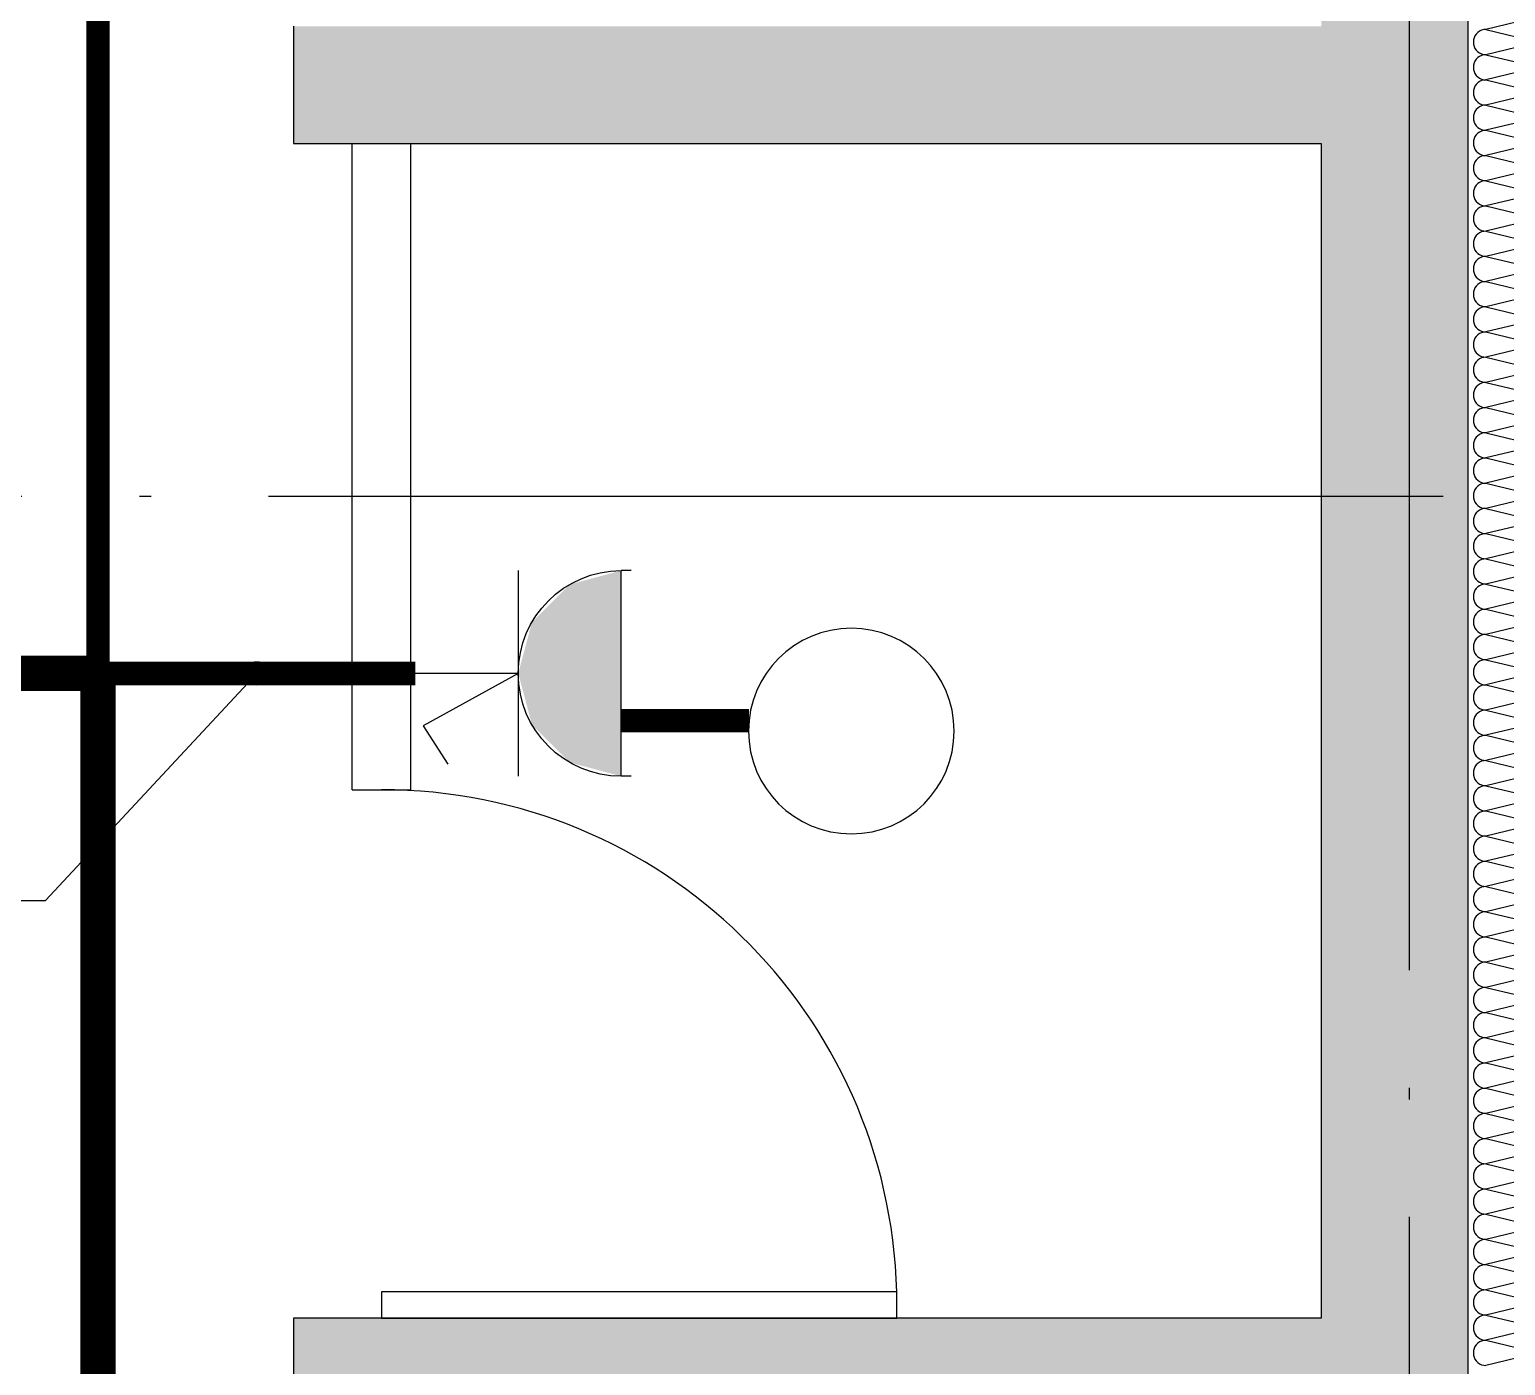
# Model space of a CAD drawing. Extents: x 1129508 to 1196731, y 2982646 to 3009272.
# Drawn here: x 1160469 to 1162982, y 2994033 to 2996308 of the extents above; entities that cross this region are included whole.
import ezdxf
from ezdxf.enums import TextEntityAlignment as Align

# ---------------------------------------------------------------- set-up
doc = ezdxf.new("R2010")
doc.units = 0
doc.header["$LTSCALE"] = 1000
doc.linetypes.add('DOTE', pattern=[2.42, 2, -0.2, 0.02, -0.2])
for name, color, linetype in [('COLUMN', 2, 'Continuous'), ('DIM-照明', 7, 'Continuous'), ('DOTE', 8, 'DOTE'), ('E-LINE', 83, 'Continuous'), ('EQUIP-插座', 3, 'Continuous'), ('EQUIP-照明', 3, 'Continuous'), ('PUB_HATCH', 8, 'Continuous'), ('WALL', 2, 'Continuous'), ('WINDOW', 4, 'Continuous'), ('WIRE-照明', 1, 'Continuous')]:
    doc.layers.add(name, color=color, linetype=linetype)
doc.styles.add('_TEL_DIM', font='SIMPLEX', dxfattribs={"width": 0.8, "height": 3.5, "bigfont": 'HZTXT'})
doc.styles.get("Standard").update_dxf_attribs({"font": 'simplex.shx', "bigfont": 'gbcbig.shx'})

# ---------------------------------------------------------------- blocks, each defined once
blk = doc.blocks.new('$equip$00001147')
blk.add_circle((0, 0), 0.5)
at = {"flags": 9}
blk.add_attdef('A', (0, 0), '', height=0.00002, dxfattribs=at)
blk = doc.blocks.new('$equip_U$00000132(PC-202208021735)')
for p, q in [((-0.5, 1.05), (-0.5, 1)), ((0.5, 1.05), (0.5, 1)), ((-0.5, 1), (0.5, 1)), ((0.5, 0.5), (-0.5, 0.5)), ((0, 0.4995), (-0.2551, 0.0369)), ((0, 0.5), (0, 0)), ((-0.2551, 0.0369), (-0.4414, 0.1579))]:
    blk.add_line(p, q)
blk.add_arc((0, 1), 0.5, 180, 0)
for points in [[(0.433, 0.75), (-0.433, 0.75), (0.5, 1), (-0.5, 1)], [(0.25, 0.567), (-0.25, 0.567), (0.433, 0.75), (-0.433, 0.75)], [(0, 0.5), (0, 0.5), (0.25, 0.567), (-0.25, 0.567)]]:
    blk.add_solid(points)
at = {"color": 7, "style": '_TEL_DIM', "flags": 1}
for tag in ['REMARK', 'A']:
    blk.add_attdef(tag, text='', height=0.0000286, dxfattribs=at).set_placement((0, 0), align=Align.MIDDLE_CENTER)
blk = doc.blocks.new('21325465')
at = {"layer": 'DOTE'}
for p, q in [((6302763.1, 288090.3), (6302763.1, 305116.2)), ((6274200.9, 296157.8), (6331824.5, 296157.8))]:
    blk.add_line(p, q, dxfattribs=at)
blk = doc.blocks.new('SIPIN1-1-1')
at = {"layer": 'PUB_HATCH'}
h = blk.add_hatch(dxfattribs=at)
h.set_pattern_fill('钢筋混凝土', color=256, scale=50, style=0, pattern_type=2)
h.set_pattern_definition([(45, (0, 0), (-88.3883476, 88.3883476), []), (50, (0, 0), (358.63009, -31.376067), [37.5, -412.5]), (355, (0, 0), (-69.375667, 376.096067), [30, -330]), (100.4514, (29.9, -2.6), (289.25469, 344.71977), [31.870095, -350.571056]), (46.1842, (0, 100), (533.620524, -82.75951), [56.25, -618.75]), (96.6356, (44.47, 93.1), (467.33135, 487.05894), [47.80514, -525.8565]), (351.1842, (0, 100), (467.33097, 487.0593), [45, -495]), (21, (50, 75), (298.453526, -201.309445), [37.5, -412.5]), (326, (50, 75), (121.657666, 362.57502), [30, -330]), (71.4514, (74.87, 58.22), (420.111314, 161.26525), [31.870095, -350.571056]), (37.5, (0, 0), (6.0799277, 166.446927), [0, -326, 0, -335, 0, -331.25]), (7.5, (0, 0), (131.534769, 197.205856), [0, -191, 0, -318.5, 0, -126.25]), (-32.5, (-111.5, 0), (266.911218, -11.277436), [0, -125, 0, -390, 0, -517.5]), (-42.5, (-161.5, 0), (291.593085, 50.052491), [0, -162.5, 0, -259, 0, -367.5])])
h.paths.add_polyline_path([(-274422.7, 2626285.8), (-274422.7, 2623736.1), (-278022.7, 2623736.1), (-278022.7, 2627686.1), (-278222.7, 2627686.1), (-278222.7, 2625036.1), (-281022.7, 2625036.1), (-281022.7, 2628486.1), (-279222.7, 2628486.1), (-279222.7, 2628686.1), (-283022.7, 2628686.1), (-283022.7, 2628486.1), (-281222.7, 2628486.1), (-281222.7, 2625036.1), (-284022.7, 2625036.1), (-284022.7, 2627686.1), (-284222.7, 2627686.1), (-284222.7, 2623736.1), (-287822.7, 2623736.1), (-287822.7, 2626285.8), (-288022.7, 2626285.8), (-288022.7, 2623736.1), (-291622.7, 2623736.1), (-291622.7, 2627086.1), (-291822.7, 2627086.1), (-291822.7, 2625036.1), (-294572.7, 2625036.1), (-294572.7, 2628486.1), (-292822.7, 2628486.1), (-292822.7, 2628686.1), (-294572.7, 2628686.1), (-294572.7, 2630686.1), (-292822.7, 2630686.1), (-292822.7, 2630886.1), (-294572.7, 2630886.1), (-294572.7, 2633336.1), (-294122.7, 2633336.1), (-294122.7, 2633586.1), (-294822.7, 2633586.1), (-294822.7, 2624786.1), (-291872.7, 2624786.1), (-291872.7, 2623486.1), (-283972.7, 2623486.1), (-283972.7, 2624786.1), (-278272.7, 2624786.1), (-278272.7, 2623486.1), (-270372.7, 2623486.1), (-270372.7, 2624786.1), (-267422.7, 2624786.1), (-267422.7, 2633586.1), (-268122.7, 2633586.1), (-268122.7, 2633336.1), (-267672.7, 2633336.1), (-267672.7, 2630886.1), (-269422.7, 2630886.1), (-269422.7, 2630686.1), (-267672.7, 2630686.1), (-267672.7, 2628686.1), (-269422.7, 2628686.1), (-269422.7, 2628486.1), (-267672.7, 2628486.1), (-267672.7, 2625036.1), (-270422.7, 2625036.1), (-270422.7, 2627086.1), (-270622.7, 2627086.1), (-270622.7, 2623736.1), (-274222.7, 2623736.1), (-274222.7, 2626285.8)], flags=0)
at = {"layer": 'COLUMN'}
for points in [[(-267422.7, 2624786.1), (-267422.7, 2633586.1)], [(-269422.7, 2630886.1), (-269422.7, 2630686.1)], [(-269422.7, 2630686.1), (-267672.7, 2630686.1)], [(-267672.7, 2630686.1), (-267672.7, 2628686.1)], [(-267672.7, 2628686.1), (-269422.7, 2628686.1)], [(-269422.7, 2628686.1), (-269422.7, 2628486.1)]]:
    blk.add_lwpolyline(points, dxfattribs=at)
at = {"layer": 'E-LINE', "linetype": 'Continuous'}
for points in [[(-267303.2, 2630902), (-267392.4, 2630880.5), (-267303.2, 2630859), (-267392.4, 2630837.6), (-267303.2, 2630816.1), (-267392.4, 2630794.7), (-267303.2, 2630773.2), (-267392.4, 2630751.7), (-267303.2, 2630730.3), (-267392.4, 2630708.8), (-267303.2, 2630687.4), (-267392.4, 2630665.9), (-267303.2, 2630644.4), (-267392.4, 2630623), (-267303.2, 2630601.5), (-267392.4, 2630580.1), (-267303.2, 2630558.6), (-267392.4, 2630537.1), (-267303.2, 2630515.7), (-267392.4, 2630494.2), (-267303.2, 2630472.8), (-267392.4, 2630451.3), (-267303.2, 2630429.9), (-267392.4, 2630408.4), (-267303.2, 2630386.9), (-267392.4, 2630365.5), (-267303.2, 2630344), (-267392.4, 2630322.6), (-267303.2, 2630301.1), (-267392.4, 2630279.6), (-267303.2, 2630258.2), (-267392.4, 2630236.7), (-267303.2, 2630215.3), (-267392.4, 2630193.8), (-267303.2, 2630172.3), (-267392.4, 2630150.9), (-267303.2, 2630129.4), (-267392.4, 2630108), (-267303.2, 2630086.5), (-267392.4, 2630065), (-267303.2, 2630043.6), (-267392.4, 2630022.1), (-267303.2, 2630000.7), (-267392.4, 2629979.2), (-267303.2, 2629957.8), (-267392.4, 2629936.3), (-267303.2, 2629914.8), (-267392.4, 2629893.4), (-267303.2, 2629871.9), (-267392.4, 2629850.5), (-267303.2, 2629829), (-267392.4, 2629807.5), (-267303.2, 2629786.1), (-267392.4, 2629764.6), (-267303.2, 2629743.2), (-267392.4, 2629721.7), (-267303.2, 2629700.2), (-267392.4, 2629678.8), (-267303.2, 2629657.3), (-267392.4, 2629635.9), (-267303.2, 2629614.4), (-267392.4, 2629592.9), (-267303.2, 2629571.5), (-267392.4, 2629550), (-267303.2, 2629528.6), (-267392.4, 2629507.1), (-267303.2, 2629485.6), (-267392.4, 2629464.2), (-267303.2, 2629442.7), (-267392.4, 2629421.3), (-267303.2, 2629399.8), (-267392.4, 2629378.4), (-267303.2, 2629356.9), (-267392.4, 2629335.4), (-267303.2, 2629314), (-267392.4, 2629292.5), (-267303.2, 2629271.1), (-267392.4, 2629249.6), (-267303.2, 2629228.1), (-267392.4, 2629206.7), (-267303.2, 2629185.2), (-267392.4, 2629163.8), (-267303.2, 2629142.3), (-267392.4, 2629120.8), (-267303.2, 2629099.4), (-267392.4, 2629077.9), (-267303.2, 2629056.5), (-267392.4, 2629035), (-267303.2, 2629013.5), (-267392.4, 2628992.1), (-267303.2, 2628970.6), (-267392.4, 2628949.2), (-267303.2, 2628927.7), (-267392.4, 2628906.2), (-267303.2, 2628884.8), (-267392.4, 2628863.3), (-267303.2, 2628841.9), (-267392.4, 2628820.4), (-267303.2, 2628799), (-267392.4, 2628777.5), (-267303.2, 2628756), (-267392.4, 2628734.6), (-267303.2, 2628713.1), (-267392.4, 2628691.7), (-267303.2, 2628670.2), (-267392.4, 2628648.7), (-267303.2, 2628627.3), (-267392.4, 2628605.8)], [(-267392.4, 2630880.5), (-267396.1, 2630880.2), (-267399.7, 2630879.2), (-267403, 2630877.6), (-267406.1, 2630875.5), (-267408.7, 2630872.8), (-267410.9, 2630869.8), (-267412.5, 2630866.4), (-267413.4, 2630862.8), (-267413.7, 2630859), (-267413.4, 2630855.3), (-267412.5, 2630851.7), (-267410.9, 2630848.3), (-267408.7, 2630845.2), (-267406.1, 2630842.6), (-267403, 2630840.5), (-267399.7, 2630838.9), (-267396.1, 2630837.9), (-267392.4, 2630837.6)], [(-267392.4, 2630837.6), (-267396.1, 2630837.3), (-267399.7, 2630836.3), (-267403, 2630834.7), (-267406.1, 2630832.6), (-267408.7, 2630829.9), (-267410.9, 2630826.8), (-267412.5, 2630823.5), (-267413.4, 2630819.8), (-267413.7, 2630816.1), (-267413.4, 2630812.4), (-267412.5, 2630808.8), (-267410.9, 2630805.4), (-267408.7, 2630802.3), (-267406.1, 2630799.7), (-267403, 2630797.5), (-267399.7, 2630796), (-267396.1, 2630795), (-267392.4, 2630794.7)], [(-267392.4, 2630794.7), (-267396.1, 2630794.3), (-267399.7, 2630793.4), (-267403, 2630791.8), (-267406.1, 2630789.6), (-267408.7, 2630787), (-267410.9, 2630783.9), (-267412.5, 2630780.5), (-267413.4, 2630776.9), (-267413.7, 2630773.2), (-267413.4, 2630769.5), (-267412.5, 2630765.9), (-267410.9, 2630762.5), (-267408.7, 2630759.4), (-267406.1, 2630756.8), (-267403, 2630754.6), (-267399.7, 2630753), (-267396.1, 2630752.1), (-267392.4, 2630751.7)], [(-267392.4, 2630751.7), (-267396.1, 2630751.4), (-267399.7, 2630750.4), (-267403, 2630748.9), (-267406.1, 2630746.7), (-267408.7, 2630744.1), (-267410.9, 2630741), (-267412.5, 2630737.6), (-267413.4, 2630734), (-267413.7, 2630730.3), (-267413.4, 2630726.6), (-267412.5, 2630722.9), (-267410.9, 2630719.6), (-267408.7, 2630716.5), (-267406.1, 2630713.8), (-267403, 2630711.7), (-267399.7, 2630710.1), (-267396.1, 2630709.1), (-267392.4, 2630708.8)], [(-267392.4, 2630708.8), (-267396.1, 2630708.5), (-267399.7, 2630707.5), (-267403, 2630705.9), (-267406.1, 2630703.8), (-267408.7, 2630701.2), (-267410.9, 2630698.1), (-267412.5, 2630694.7), (-267413.4, 2630691.1), (-267413.7, 2630687.4), (-267413.4, 2630683.6), (-267412.5, 2630680), (-267410.9, 2630676.6), (-267408.7, 2630673.6), (-267406.1, 2630670.9), (-267403, 2630668.8), (-267399.7, 2630667.2), (-267396.1, 2630666.2), (-267392.4, 2630665.9)], [(-267392.4, 2630665.9), (-267396.1, 2630665.6), (-267399.7, 2630664.6), (-267403, 2630663), (-267406.1, 2630660.9), (-267408.7, 2630658.2), (-267410.9, 2630655.2), (-267412.5, 2630651.8), (-267413.4, 2630648.2), (-267413.7, 2630644.4), (-267413.4, 2630640.7), (-267412.5, 2630637.1), (-267410.9, 2630633.7), (-267408.7, 2630630.7), (-267406.1, 2630628), (-267403, 2630625.9), (-267399.7, 2630624.3), (-267396.1, 2630623.3), (-267392.4, 2630623)], [(-267392.4, 2630623), (-267396.1, 2630622.7), (-267399.7, 2630621.7), (-267403, 2630620.1), (-267406.1, 2630618), (-267408.7, 2630615.3), (-267410.9, 2630612.3), (-267412.5, 2630608.9), (-267413.4, 2630605.3), (-267413.7, 2630601.5), (-267413.4, 2630597.8), (-267412.5, 2630594.2), (-267410.9, 2630590.8), (-267408.7, 2630587.7), (-267406.1, 2630585.1), (-267403, 2630582.9), (-267399.7, 2630581.4), (-267396.1, 2630580.4), (-267392.4, 2630580.1)], [(-267392.4, 2630580.1), (-267396.1, 2630579.7), (-267399.7, 2630578.8), (-267403, 2630577.2), (-267406.1, 2630575), (-267408.7, 2630572.4), (-267410.9, 2630569.3), (-267412.5, 2630565.9), (-267413.4, 2630562.3), (-267413.7, 2630558.6), (-267413.4, 2630554.9), (-267412.5, 2630551.3), (-267410.9, 2630547.9), (-267408.7, 2630544.8), (-267406.1, 2630542.2), (-267403, 2630540), (-267399.7, 2630538.4), (-267396.1, 2630537.5), (-267392.4, 2630537.1)], [(-267392.4, 2630537.1), (-267396.1, 2630536.8), (-267399.7, 2630535.9), (-267403, 2630534.3), (-267406.1, 2630532.1), (-267408.7, 2630529.5), (-267410.9, 2630526.4), (-267412.5, 2630523), (-267413.4, 2630519.4), (-267413.7, 2630515.7), (-267413.4, 2630512), (-267412.5, 2630508.4), (-267410.9, 2630505), (-267408.7, 2630501.9), (-267406.1, 2630499.3), (-267403, 2630497.1), (-267399.7, 2630495.5), (-267396.1, 2630494.6), (-267392.4, 2630494.2)], [(-267392.4, 2630494.2), (-267396.1, 2630493.9), (-267399.7, 2630492.9), (-267403, 2630491.4), (-267406.1, 2630489.2), (-267408.7, 2630486.6), (-267410.9, 2630483.5), (-267412.5, 2630480.1), (-267413.4, 2630476.5), (-267413.7, 2630472.8), (-267413.4, 2630469), (-267412.5, 2630465.4), (-267410.9, 2630462), (-267408.7, 2630459), (-267406.1, 2630456.3), (-267403, 2630454.2), (-267399.7, 2630452.6), (-267396.1, 2630451.6), (-267392.4, 2630451.3)], [(-267392.4, 2630451.3), (-267396.1, 2630451), (-267399.7, 2630450), (-267403, 2630448.4), (-267406.1, 2630446.3), (-267408.7, 2630443.6), (-267410.9, 2630440.6), (-267412.5, 2630437.2), (-267413.4, 2630433.6), (-267413.7, 2630429.9), (-267413.4, 2630426.1), (-267412.5, 2630422.5), (-267410.9, 2630419.1), (-267408.7, 2630416.1), (-267406.1, 2630413.4), (-267403, 2630411.3), (-267399.7, 2630409.7), (-267396.1, 2630408.7), (-267392.4, 2630408.4)], [(-267392.4, 2630408.4), (-267396.1, 2630408.1), (-267399.7, 2630407.1), (-267403, 2630405.5), (-267406.1, 2630403.4), (-267408.7, 2630400.7), (-267410.9, 2630397.7), (-267412.5, 2630394.3), (-267413.4, 2630390.7), (-267413.7, 2630386.9), (-267413.4, 2630383.2), (-267412.5, 2630379.6), (-267410.9, 2630376.2), (-267408.7, 2630373.1), (-267406.1, 2630370.5), (-267403, 2630368.4), (-267399.7, 2630366.8), (-267396.1, 2630365.8), (-267392.4, 2630365.5)], [(-267392.4, 2630365.5), (-267396.1, 2630365.1), (-267399.7, 2630364.2), (-267403, 2630362.6), (-267406.1, 2630360.5), (-267408.7, 2630357.8), (-267410.9, 2630354.7), (-267412.5, 2630351.4), (-267413.4, 2630347.7), (-267413.7, 2630344), (-267413.4, 2630340.3), (-267412.5, 2630336.7), (-267410.9, 2630333.3), (-267408.7, 2630330.2), (-267406.1, 2630327.6), (-267403, 2630325.4), (-267399.7, 2630323.9), (-267396.1, 2630322.9), (-267392.4, 2630322.6)], [(-267392.4, 2630322.6), (-267396.1, 2630322.2), (-267399.7, 2630321.3), (-267403, 2630319.7), (-267406.1, 2630317.5), (-267408.7, 2630314.9), (-267410.9, 2630311.8), (-267412.5, 2630308.4), (-267413.4, 2630304.8), (-267413.7, 2630301.1), (-267413.4, 2630297.4), (-267412.5, 2630293.8), (-267410.9, 2630290.4), (-267408.7, 2630287.3), (-267406.1, 2630284.7), (-267403, 2630282.5), (-267399.7, 2630280.9), (-267396.1, 2630280), (-267392.4, 2630279.6)], [(-267392.4, 2630279.6), (-267396.1, 2630279.3), (-267399.7, 2630278.3), (-267403, 2630276.8), (-267406.1, 2630274.6), (-267408.7, 2630272), (-267410.9, 2630268.9), (-267412.5, 2630265.5), (-267413.4, 2630261.9), (-267413.7, 2630258.2), (-267413.4, 2630254.5), (-267412.5, 2630250.8), (-267410.9, 2630247.5), (-267408.7, 2630244.4), (-267406.1, 2630241.7), (-267403, 2630239.6), (-267399.7, 2630238), (-267396.1, 2630237), (-267392.4, 2630236.7)], [(-267392.4, 2630236.7), (-267396.1, 2630236.4), (-267399.7, 2630235.4), (-267403, 2630233.8), (-267406.1, 2630231.7), (-267408.7, 2630229.1), (-267410.9, 2630226), (-267412.5, 2630222.6), (-267413.4, 2630219), (-267413.7, 2630215.3), (-267413.4, 2630211.5), (-267412.5, 2630207.9), (-267410.9, 2630204.5), (-267408.7, 2630201.5), (-267406.1, 2630198.8), (-267403, 2630196.7), (-267399.7, 2630195.1), (-267396.1, 2630194.1), (-267392.4, 2630193.8)], [(-267392.4, 2630193.8), (-267396.1, 2630193.5), (-267399.7, 2630192.5), (-267403, 2630190.9), (-267406.1, 2630188.8), (-267408.7, 2630186.1), (-267410.9, 2630183.1), (-267412.5, 2630179.7), (-267413.4, 2630176.1), (-267413.7, 2630172.3), (-267413.4, 2630168.6), (-267412.5, 2630165), (-267410.9, 2630161.6), (-267408.7, 2630158.5), (-267406.1, 2630155.9), (-267403, 2630153.8), (-267399.7, 2630152.2), (-267396.1, 2630151.2), (-267392.4, 2630150.9)], [(-267392.4, 2630150.9), (-267396.1, 2630150.6), (-267399.7, 2630149.6), (-267403, 2630148), (-267406.1, 2630145.9), (-267408.7, 2630143.2), (-267410.9, 2630140.2), (-267412.5, 2630136.8), (-267413.4, 2630133.2), (-267413.7, 2630129.4), (-267413.4, 2630125.7), (-267412.5, 2630122.1), (-267410.9, 2630118.7), (-267408.7, 2630115.6), (-267406.1, 2630113), (-267403, 2630110.8), (-267399.7, 2630109.3), (-267396.1, 2630108.3), (-267392.4, 2630108)], [(-267392.4, 2630108), (-267396.1, 2630107.6), (-267399.7, 2630106.7), (-267403, 2630105.1), (-267406.1, 2630102.9), (-267408.7, 2630100.3), (-267410.9, 2630097.2), (-267412.5, 2630093.8), (-267413.4, 2630090.2), (-267413.7, 2630086.5), (-267413.4, 2630082.8), (-267412.5, 2630079.2), (-267410.9, 2630075.8), (-267408.7, 2630072.7), (-267406.1, 2630070.1), (-267403, 2630067.9), (-267399.7, 2630066.3), (-267396.1, 2630065.4), (-267392.4, 2630065)], [(-267392.4, 2630065), (-267396.1, 2630064.7), (-267399.7, 2630063.8), (-267403, 2630062.2), (-267406.1, 2630060), (-267408.7, 2630057.4), (-267410.9, 2630054.3), (-267412.5, 2630050.9), (-267413.4, 2630047.3), (-267413.7, 2630043.6), (-267413.4, 2630039.9), (-267412.5, 2630036.2), (-267410.9, 2630032.9), (-267408.7, 2630029.8), (-267406.1, 2630027.1), (-267403, 2630025), (-267399.7, 2630023.4), (-267396.1, 2630022.5), (-267392.4, 2630022.1)], [(-267392.4, 2630022.1), (-267396.1, 2630021.8), (-267399.7, 2630020.8), (-267403, 2630019.3), (-267406.1, 2630017.1), (-267408.7, 2630014.5), (-267410.9, 2630011.4), (-267412.5, 2630008), (-267413.4, 2630004.4), (-267413.7, 2630000.7), (-267413.4, 2629996.9), (-267412.5, 2629993.3), (-267410.9, 2629989.9), (-267408.7, 2629986.9), (-267406.1, 2629984.2), (-267403, 2629982.1), (-267399.7, 2629980.5), (-267396.1, 2629979.5), (-267392.4, 2629979.2)], [(-267392.4, 2629979.2), (-267396.1, 2629978.9), (-267399.7, 2629977.9), (-267403, 2629976.3), (-267406.1, 2629974.2), (-267408.7, 2629971.5), (-267410.9, 2629968.5), (-267412.5, 2629965.1), (-267413.4, 2629961.5), (-267413.7, 2629957.8), (-267413.4, 2629954), (-267412.5, 2629950.4), (-267410.9, 2629947), (-267408.7, 2629944), (-267406.1, 2629941.3), (-267403, 2629939.2), (-267399.7, 2629937.6), (-267396.1, 2629936.6), (-267392.4, 2629936.3)], [(-267392.4, 2629936.3), (-267396.1, 2629936), (-267399.7, 2629935), (-267403, 2629933.4), (-267406.1, 2629931.3), (-267408.7, 2629928.6), (-267410.9, 2629925.6), (-267412.5, 2629922.2), (-267413.4, 2629918.6), (-267413.7, 2629914.8), (-267413.4, 2629911.1), (-267412.5, 2629907.5), (-267410.9, 2629904.1), (-267408.7, 2629901), (-267406.1, 2629898.4), (-267403, 2629896.2), (-267399.7, 2629894.7), (-267396.1, 2629893.7), (-267392.4, 2629893.4)], [(-267392.4, 2629893.4), (-267396.1, 2629893), (-267399.7, 2629892.1), (-267403, 2629890.5), (-267406.1, 2629888.4), (-267408.7, 2629885.7), (-267410.9, 2629882.6), (-267412.5, 2629879.3), (-267413.4, 2629875.6), (-267413.7, 2629871.9), (-267413.4, 2629868.2), (-267412.5, 2629864.6), (-267410.9, 2629861.2), (-267408.7, 2629858.1), (-267406.1, 2629855.5), (-267403, 2629853.3), (-267399.7, 2629851.7), (-267396.1, 2629850.8), (-267392.4, 2629850.5)], [(-267392.4, 2629850.5), (-267396.1, 2629850.1), (-267399.7, 2629849.2), (-267403, 2629847.6), (-267406.1, 2629845.4), (-267408.7, 2629842.8), (-267410.9, 2629839.7), (-267412.5, 2629836.3), (-267413.4, 2629832.7), (-267413.7, 2629829), (-267413.4, 2629825.3), (-267412.5, 2629821.7), (-267410.9, 2629818.3), (-267408.7, 2629815.2), (-267406.1, 2629812.6), (-267403, 2629810.4), (-267399.7, 2629808.8), (-267396.1, 2629807.9), (-267392.4, 2629807.5)], [(-267392.4, 2629807.5), (-267396.1, 2629807.2), (-267399.7, 2629806.2), (-267403, 2629804.7), (-267406.1, 2629802.5), (-267408.7, 2629799.9), (-267410.9, 2629796.8), (-267412.5, 2629793.4), (-267413.4, 2629789.8), (-267413.7, 2629786.1), (-267413.4, 2629782.4), (-267412.5, 2629778.7), (-267410.9, 2629775.3), (-267408.7, 2629772.3), (-267406.1, 2629769.6), (-267403, 2629767.5), (-267399.7, 2629765.9), (-267396.1, 2629764.9), (-267392.4, 2629764.6)], [(-267392.4, 2629764.6), (-267396.1, 2629764.3), (-267399.7, 2629763.3), (-267403, 2629761.7), (-267406.1, 2629759.6), (-267408.7, 2629757), (-267410.9, 2629753.9), (-267412.5, 2629750.5), (-267413.4, 2629746.9), (-267413.7, 2629743.2), (-267413.4, 2629739.4), (-267412.5, 2629735.8), (-267410.9, 2629732.4), (-267408.7, 2629729.4), (-267406.1, 2629726.7), (-267403, 2629724.6), (-267399.7, 2629723), (-267396.1, 2629722), (-267392.4, 2629721.7)], [(-267392.4, 2629721.7), (-267396.1, 2629721.4), (-267399.7, 2629720.4), (-267403, 2629718.8), (-267406.1, 2629716.7), (-267408.7, 2629714), (-267410.9, 2629711), (-267412.5, 2629707.6), (-267413.4, 2629704), (-267413.7, 2629700.2), (-267413.4, 2629696.5), (-267412.5, 2629692.9), (-267410.9, 2629689.5), (-267408.7, 2629686.4), (-267406.1, 2629683.8), (-267403, 2629681.7), (-267399.7, 2629680.1), (-267396.1, 2629679.1), (-267392.4, 2629678.8)], [(-267392.4, 2629678.8), (-267396.1, 2629678.5), (-267399.7, 2629677.5), (-267403, 2629675.9), (-267406.1, 2629673.8), (-267408.7, 2629671.1), (-267410.9, 2629668.1), (-267412.5, 2629664.7), (-267413.4, 2629661), (-267413.7, 2629657.3), (-267413.4, 2629653.6), (-267412.5, 2629650), (-267410.9, 2629646.6), (-267408.7, 2629643.5), (-267406.1, 2629640.9), (-267403, 2629638.7), (-267399.7, 2629637.2), (-267396.1, 2629636.2), (-267392.4, 2629635.9)], [(-267392.4, 2629635.9), (-267396.1, 2629635.5), (-267399.7, 2629634.6), (-267403, 2629633), (-267406.1, 2629630.8), (-267408.7, 2629628.2), (-267410.9, 2629625.1), (-267412.5, 2629621.7), (-267413.4, 2629618.1), (-267413.7, 2629614.4), (-267413.4, 2629610.7), (-267412.5, 2629607.1), (-267410.9, 2629603.7), (-267408.7, 2629600.6), (-267406.1, 2629598), (-267403, 2629595.8), (-267399.7, 2629594.2), (-267396.1, 2629593.3), (-267392.4, 2629592.9)], [(-267392.4, 2629592.9), (-267396.1, 2629592.6), (-267399.7, 2629591.6), (-267403, 2629590.1), (-267406.1, 2629587.9), (-267408.7, 2629585.3), (-267410.9, 2629582.2), (-267412.5, 2629578.8), (-267413.4, 2629575.2), (-267413.7, 2629571.5), (-267413.4, 2629567.8), (-267412.5, 2629564.1), (-267410.9, 2629560.8), (-267408.7, 2629557.7), (-267406.1, 2629555), (-267403, 2629552.9), (-267399.7, 2629551.3), (-267396.1, 2629550.4), (-267392.4, 2629550)], [(-267392.4, 2629550), (-267396.1, 2629549.7), (-267399.7, 2629548.7), (-267403, 2629547.2), (-267406.1, 2629545), (-267408.7, 2629542.4), (-267410.9, 2629539.3), (-267412.5, 2629535.9), (-267413.4, 2629532.3), (-267413.7, 2629528.6), (-267413.4, 2629524.8), (-267412.5, 2629521.2), (-267410.9, 2629517.8), (-267408.7, 2629514.8), (-267406.1, 2629512.1), (-267403, 2629510), (-267399.7, 2629508.4), (-267396.1, 2629507.4), (-267392.4, 2629507.1)], [(-267392.4, 2629507.1), (-267396.1, 2629506.8), (-267399.7, 2629505.8), (-267403, 2629504.2), (-267406.1, 2629502.1), (-267408.7, 2629499.4), (-267410.9, 2629496.4), (-267412.5, 2629493), (-267413.4, 2629489.4), (-267413.7, 2629485.6), (-267413.4, 2629481.9), (-267412.5, 2629478.3), (-267410.9, 2629474.9), (-267408.7, 2629471.9), (-267406.1, 2629469.2), (-267403, 2629467.1), (-267399.7, 2629465.5), (-267396.1, 2629464.5), (-267392.4, 2629464.2)], [(-267392.4, 2629464.2), (-267396.1, 2629463.9), (-267399.7, 2629462.9), (-267403, 2629461.3), (-267406.1, 2629459.2), (-267408.7, 2629456.5), (-267410.9, 2629453.5), (-267412.5, 2629450.1), (-267413.4, 2629446.5), (-267413.7, 2629442.7), (-267413.4, 2629439), (-267412.5, 2629435.4), (-267410.9, 2629432), (-267408.7, 2629428.9), (-267406.1, 2629426.3), (-267403, 2629424.1), (-267399.7, 2629422.6), (-267396.1, 2629421.6), (-267392.4, 2629421.3)], [(-267392.4, 2629421.3), (-267396.1, 2629420.9), (-267399.7, 2629420), (-267403, 2629418.4), (-267406.1, 2629416.2), (-267408.7, 2629413.6), (-267410.9, 2629410.5), (-267412.5, 2629407.2), (-267413.4, 2629403.5), (-267413.7, 2629399.8), (-267413.4, 2629396.1), (-267412.5, 2629392.5), (-267410.9, 2629389.1), (-267408.7, 2629386), (-267406.1, 2629383.4), (-267403, 2629381.2), (-267399.7, 2629379.6), (-267396.1, 2629378.7), (-267392.4, 2629378.4)], [(-267392.4, 2629378.4), (-267396.1, 2629378), (-267399.7, 2629377.1), (-267403, 2629375.5), (-267406.1, 2629373.3), (-267408.7, 2629370.7), (-267410.9, 2629367.6), (-267412.5, 2629364.2), (-267413.4, 2629360.6), (-267413.7, 2629356.9), (-267413.4, 2629353.2), (-267412.5, 2629349.6), (-267410.9, 2629346.2), (-267408.7, 2629343.1), (-267406.1, 2629340.5), (-267403, 2629338.3), (-267399.7, 2629336.7), (-267396.1, 2629335.8), (-267392.4, 2629335.4)], [(-267392.4, 2629335.4), (-267396.1, 2629335.1), (-267399.7, 2629334.1), (-267403, 2629332.6), (-267406.1, 2629330.4), (-267408.7, 2629327.8), (-267410.9, 2629324.7), (-267412.5, 2629321.3), (-267413.4, 2629317.7), (-267413.7, 2629314), (-267413.4, 2629310.2), (-267412.5, 2629306.6), (-267410.9, 2629303.2), (-267408.7, 2629300.2), (-267406.1, 2629297.5), (-267403, 2629295.4), (-267399.7, 2629293.8), (-267396.1, 2629292.8), (-267392.4, 2629292.5)], [(-267392.4, 2629292.5), (-267396.1, 2629292.2), (-267399.7, 2629291.2), (-267403, 2629289.6), (-267406.1, 2629287.5), (-267408.7, 2629284.8), (-267410.9, 2629281.8), (-267412.5, 2629278.4), (-267413.4, 2629274.8), (-267413.7, 2629271.1), (-267413.4, 2629267.3), (-267412.5, 2629263.7), (-267410.9, 2629260.3), (-267408.7, 2629257.3), (-267406.1, 2629254.6), (-267403, 2629252.5), (-267399.7, 2629250.9), (-267396.1, 2629249.9), (-267392.4, 2629249.6)], [(-267392.4, 2629249.6), (-267396.1, 2629249.3), (-267399.7, 2629248.3), (-267403, 2629246.7), (-267406.1, 2629244.6), (-267408.7, 2629241.9), (-267410.9, 2629238.9), (-267412.5, 2629235.5), (-267413.4, 2629231.9), (-267413.7, 2629228.1), (-267413.4, 2629224.4), (-267412.5, 2629220.8), (-267410.9, 2629217.4), (-267408.7, 2629214.3), (-267406.1, 2629211.7), (-267403, 2629209.6), (-267399.7, 2629208), (-267396.1, 2629207), (-267392.4, 2629206.7)], [(-267392.4, 2629206.7), (-267396.1, 2629206.4), (-267399.7, 2629205.4), (-267403, 2629203.8), (-267406.1, 2629201.7), (-267408.7, 2629199), (-267410.9, 2629195.9), (-267412.5, 2629192.6), (-267413.4, 2629188.9), (-267413.7, 2629185.2), (-267413.4, 2629181.5), (-267412.5, 2629177.9), (-267410.9, 2629174.5), (-267408.7, 2629171.4), (-267406.1, 2629168.8), (-267403, 2629166.6), (-267399.7, 2629165.1), (-267396.1, 2629164.1), (-267392.4, 2629163.8)], [(-267392.4, 2629163.8), (-267396.1, 2629163.4), (-267399.7, 2629162.5), (-267403, 2629160.9), (-267406.1, 2629158.7), (-267408.7, 2629156.1), (-267410.9, 2629153), (-267412.5, 2629149.6), (-267413.4, 2629146), (-267413.7, 2629142.3), (-267413.4, 2629138.6), (-267412.5, 2629135), (-267410.9, 2629131.6), (-267408.7, 2629128.5), (-267406.1, 2629125.9), (-267403, 2629123.7), (-267399.7, 2629122.1), (-267396.1, 2629121.2), (-267392.4, 2629120.8)], [(-267392.4, 2629120.8), (-267396.1, 2629120.5), (-267399.7, 2629119.5), (-267403, 2629118), (-267406.1, 2629115.8), (-267408.7, 2629113.2), (-267410.9, 2629110.1), (-267412.5, 2629106.7), (-267413.4, 2629103.1), (-267413.7, 2629099.4), (-267413.4, 2629095.7), (-267412.5, 2629092), (-267410.9, 2629088.7), (-267408.7, 2629085.6), (-267406.1, 2629082.9), (-267403, 2629080.8), (-267399.7, 2629079.2), (-267396.1, 2629078.2), (-267392.4, 2629077.9)], [(-267392.4, 2629077.9), (-267396.1, 2629077.6), (-267399.7, 2629076.6), (-267403, 2629075), (-267406.1, 2629072.9), (-267408.7, 2629070.3), (-267410.9, 2629067.2), (-267412.5, 2629063.8), (-267413.4, 2629060.2), (-267413.7, 2629056.5), (-267413.4, 2629052.7), (-267412.5, 2629049.1), (-267410.9, 2629045.7), (-267408.7, 2629042.7), (-267406.1, 2629040), (-267403, 2629037.9), (-267399.7, 2629036.3), (-267396.1, 2629035.3), (-267392.4, 2629035)], [(-267392.4, 2629035), (-267396.1, 2629034.7), (-267399.7, 2629033.7), (-267403, 2629032.1), (-267406.1, 2629030), (-267408.7, 2629027.3), (-267410.9, 2629024.3), (-267412.5, 2629020.9), (-267413.4, 2629017.3), (-267413.7, 2629013.5), (-267413.4, 2629009.8), (-267412.5, 2629006.2), (-267410.9, 2629002.8), (-267408.7, 2628999.8), (-267406.1, 2628997.1), (-267403, 2628995), (-267399.7, 2628993.4), (-267396.1, 2628992.4), (-267392.4, 2628992.1)], [(-267392.4, 2628992.1), (-267396.1, 2628991.8), (-267399.7, 2628990.8), (-267403, 2628989.2), (-267406.1, 2628987.1), (-267408.7, 2628984.4), (-267410.9, 2628981.4), (-267412.5, 2628978), (-267413.4, 2628974.4), (-267413.7, 2628970.6), (-267413.4, 2628966.9), (-267412.5, 2628963.3), (-267410.9, 2628959.9), (-267408.7, 2628956.8), (-267406.1, 2628954.2), (-267403, 2628952), (-267399.7, 2628950.5), (-267396.1, 2628949.5), (-267392.4, 2628949.2)], [(-267392.4, 2628949.2), (-267396.1, 2628948.8), (-267399.7, 2628947.9), (-267403, 2628946.3), (-267406.1, 2628944.1), (-267408.7, 2628941.5), (-267410.9, 2628938.4), (-267412.5, 2628935), (-267413.4, 2628931.4), (-267413.7, 2628927.7), (-267413.4, 2628924), (-267412.5, 2628920.4), (-267410.9, 2628917), (-267408.7, 2628913.9), (-267406.1, 2628911.3), (-267403, 2628909.1), (-267399.7, 2628907.5), (-267396.1, 2628906.6), (-267392.4, 2628906.2)], [(-267392.4, 2628906.2), (-267396.1, 2628905.9), (-267399.7, 2628905), (-267403, 2628903.4), (-267406.1, 2628901.2), (-267408.7, 2628898.6), (-267410.9, 2628895.5), (-267412.5, 2628892.1), (-267413.4, 2628888.5), (-267413.7, 2628884.8), (-267413.4, 2628881.1), (-267412.5, 2628877.4), (-267410.9, 2628874.1), (-267408.7, 2628871), (-267406.1, 2628868.4), (-267403, 2628866.2), (-267399.7, 2628864.6), (-267396.1, 2628863.7), (-267392.4, 2628863.3)], [(-267392.4, 2628863.3), (-267396.1, 2628863), (-267399.7, 2628862), (-267403, 2628860.5), (-267406.1, 2628858.3), (-267408.7, 2628855.7), (-267410.9, 2628852.6), (-267412.5, 2628849.2), (-267413.4, 2628845.6), (-267413.7, 2628841.9), (-267413.4, 2628838.1), (-267412.5, 2628834.5), (-267410.9, 2628831.1), (-267408.7, 2628828.1), (-267406.1, 2628825.4), (-267403, 2628823.3), (-267399.7, 2628821.7), (-267396.1, 2628820.7), (-267392.4, 2628820.4)], [(-267392.4, 2628820.4), (-267396.1, 2628820.1), (-267399.7, 2628819.1), (-267403, 2628817.5), (-267406.1, 2628815.4), (-267408.7, 2628812.7), (-267410.9, 2628809.7), (-267412.5, 2628806.3), (-267413.4, 2628802.7), (-267413.7, 2628799), (-267413.4, 2628795.2), (-267412.5, 2628791.6), (-267410.9, 2628788.2), (-267408.7, 2628785.2), (-267406.1, 2628782.5), (-267403, 2628780.4), (-267399.7, 2628778.8), (-267396.1, 2628777.8), (-267392.4, 2628777.5)], [(-267392.4, 2628777.5), (-267396.1, 2628777.2), (-267399.7, 2628776.2), (-267403, 2628774.6), (-267406.1, 2628772.5), (-267408.7, 2628769.8), (-267410.9, 2628766.8), (-267412.5, 2628763.4), (-267413.4, 2628759.8), (-267413.7, 2628756), (-267413.4, 2628752.3), (-267412.5, 2628748.7), (-267410.9, 2628745.3), (-267408.7, 2628742.2), (-267406.1, 2628739.6), (-267403, 2628737.4), (-267399.7, 2628735.9), (-267396.1, 2628734.9), (-267392.4, 2628734.6)], [(-267392.4, 2628734.6), (-267396.1, 2628734.2), (-267399.7, 2628733.3), (-267403, 2628731.7), (-267406.1, 2628729.6), (-267408.7, 2628726.9), (-267410.9, 2628723.8), (-267412.5, 2628720.5), (-267413.4, 2628716.8), (-267413.7, 2628713.1), (-267413.4, 2628709.4), (-267412.5, 2628705.8), (-267410.9, 2628702.4), (-267408.7, 2628699.3), (-267406.1, 2628696.7), (-267403, 2628694.5), (-267399.7, 2628693), (-267396.1, 2628692), (-267392.4, 2628691.7)], [(-267392.4, 2628691.7), (-267396.1, 2628691.3), (-267399.7, 2628690.4), (-267403, 2628688.8), (-267406.1, 2628686.6), (-267408.7, 2628684), (-267410.9, 2628680.9), (-267412.5, 2628677.5), (-267413.4, 2628673.9), (-267413.7, 2628670.2), (-267413.4, 2628666.5), (-267412.5, 2628662.9), (-267410.9, 2628659.5), (-267408.7, 2628656.4), (-267406.1, 2628653.8), (-267403, 2628651.6), (-267399.7, 2628650), (-267396.1, 2628649.1), (-267392.4, 2628648.7)], [(-267392.4, 2628648.7), (-267396.1, 2628648.4), (-267399.7, 2628647.4), (-267403, 2628645.9), (-267406.1, 2628643.7), (-267408.7, 2628641.1), (-267410.9, 2628638), (-267412.5, 2628634.6), (-267413.4, 2628631), (-267413.7, 2628627.3), (-267413.4, 2628623.6), (-267412.5, 2628619.9), (-267410.9, 2628616.5), (-267408.7, 2628613.5), (-267406.1, 2628610.8), (-267403, 2628608.7), (-267399.7, 2628607.1), (-267396.1, 2628606.1), (-267392.4, 2628605.8)]]:
    blk.add_lwpolyline(points, dxfattribs=at)
at = {"layer": 'WALL', "color": 30}
for points in [[(-269322.7, 2629586.1), (-269322.7, 2630686.1)], [(-269222.7, 2629586.1), (-269222.7, 2630686.1)], [(-269322.7, 2629586.1), (-269222.7, 2629586.1)]]:
    blk.add_lwpolyline(points, dxfattribs=at)
at = {"layer": 'WALL'}
for points in [[(-269222.7, 2630686.1), (-267672.7, 2630686.1)], [(-269222.7, 2630686.1), (-269222.7, 2630686.1)], [(-267672.7, 2630686.1), (-267672.7, 2628686.1)]]:
    blk.add_lwpolyline(points, dxfattribs=at)
at = {"layer": 'WINDOW', "linetype": 'Continuous'}
blk.add_lwpolyline([(-269272.7, 2628731.1), (-269272.7, 2628686.1), (-268395.2, 2628686.1), (-268395.2, 2628731.1), (-269272.7, 2628731.1)], dxfattribs=at)
blk.add_arc((-269272.7, 2628708.6), 877.5, 1.4693, 90, dxfattribs=at)
at = {"layer": 'DOTE'}
blk.add_blockref('21325465', (-6570285.7, 2333928.3), dxfattribs=at)

msp = doc.modelspace()

# ---------------------------------------------------------------- linework, layer by layer
at = {"layer": 'DIM-照明', "linetype": 'Continuous'}
msp.add_lwpolyline([(1159777.1, 2994824.5), (1160496.4, 2994824.5), (1160856, 2995211.3)], dxfattribs=at)
msp.add_circle((1160856, 2995211.3), 20, dxfattribs=at)
at = {"layer": 'WIRE-照明', "const_width": 40}
msp.add_lwpolyline([(1161118.4, 2997363.2), (1160660.7, 2997363.2, 0.414214), (1160585.7, 2997288.2), (1160585.7, 2995211.3)], format="xyb", dxfattribs=at)
at = {"layer": 'WIRE-照明', "color": 4, "const_width": 60}
for points in [[(1160585.7, 2995211.3), (1159641.6, 2995211.3)], [(1160585.7, 2992805.6), (1160585.7, 2995211.3)]]:
    msp.add_lwpolyline(points, dxfattribs=at)
at = {"layer": 'WIRE-照明', "const_width": 40}
for points in [[(1161126.3, 2995211.3), (1160585.7, 2995211.3)], [(1161694.3, 2995130.8), (1161476.3, 2995130.8)]]:
    msp.add_lwpolyline(points, dxfattribs=at)

# ---------------------------------------------------------------- block references
msp.add_blockref('SIPIN1-1-1', (1430341.1, 365427.2))
at = {"layer": 'EQUIP-插座', "xscale": -350, "yscale": 350, "zscale": 350, "rotation": 270}
msp.add_blockref('$equip_U$00000132(PC-202208021735)', (1161126.3, 2995211.3), dxfattribs=at)
at = {"layer": 'EQUIP-照明', "xscale": -350, "yscale": 350, "zscale": 350}
msp.add_blockref('$equip$00001147', (1161868.4, 2995113.2), dxfattribs=at)

doc.saveas('drawing.dxf')
